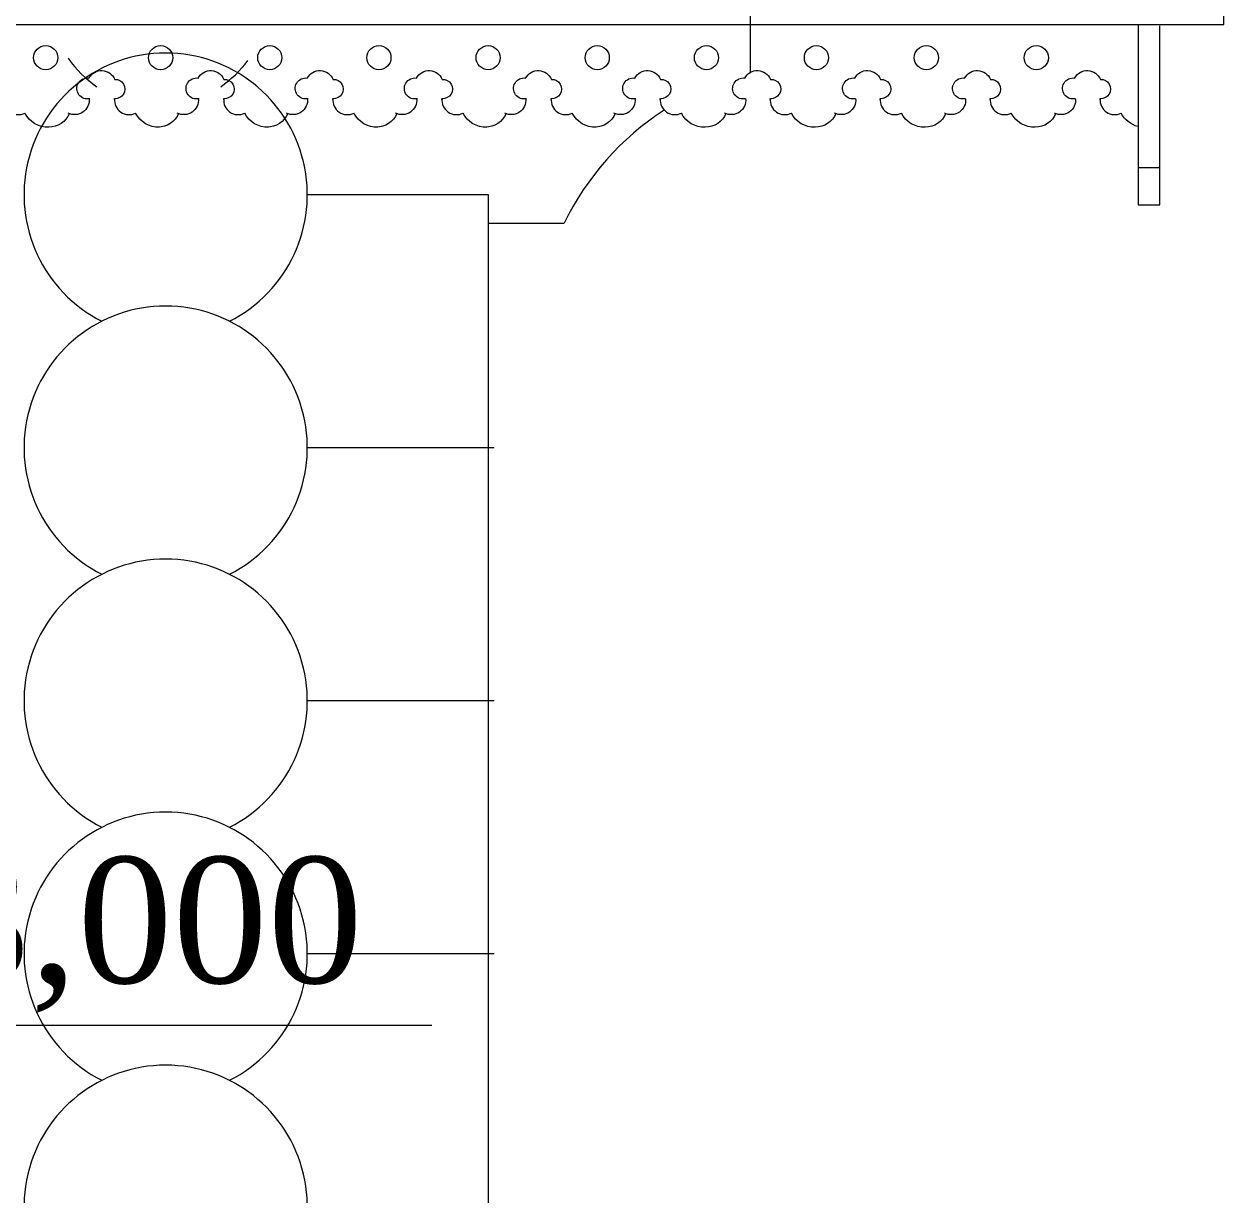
# Model space of a CAD drawing. Header units: millimetres. Extents: x 2399 to 111977, y 1313 to 59551.
# Drawn here: x 79528 to 81435, y 34806 to 36665 of the extents above; entities that cross this region are included whole.
import ezdxf

# ---------------------------------------------------------------- set-up
doc = ezdxf.new("R2010")
doc.units = ezdxf.units.MM
doc.layers.add('dim Level', color=7, linetype='Continuous', lineweight=13)
doc.layers.add('main line', color=7, linetype='Continuous', lineweight=13)
doc.styles.add('СГЕНЕРИР_СТИЛЬ_1', font='georgia.ttf')

msp = doc.modelspace()

# ---------------------------------------------------------------- linework, layer by layer
at = {"layer": 'dim Level', "color": 7, "linetype": 'Continuous', "lineweight": 13}
msp.add_line((79116.3419, 35075.3127), (80176.344, 35075.3127), dxfattribs=at)
at = {"layer": 'main line', "color": 7, "linetype": 'Continuous', "lineweight": 13}
for p, q in [((81434.5347, 36664.5994), (81434.5347, 41250.1817)), ((80682.4765, 36588.8501), (80682.4765, 36777.8051)), ((76886.5017, 36664.5994), (81434.5347, 36664.5994)), ((81297.9532, 36664.5994), (81297.9532, 36378.0531)), ((81332.3426, 36378.0531), (81332.3426, 36662.324)), ((81332.3426, 36436.8815), (81297.9532, 36436.8815)), ((80266.0814, 36394.3194), (79978.285, 36394.3194)), ((80266.0814, 31168.6501), (80266.0814, 36394.3194)), ((81297.9532, 36378.0531), (81332.3426, 36378.0531)), ((80266.0814, 36349.2713), (80386.3291, 36349.2713)), ((80275.2929, 35992.4638), (79978.285, 35992.4638)), ((80275.2929, 35590.6083), (79978.285, 35590.6083)), ((80275.2929, 35188.7527), (79978.285, 35188.7527))]:
    msp.add_line(p, q, dxfattribs=at)
at = {"layer": 'main line', "color": 7, "linetype": 'Continuous', "lineweight": 13, "flags": 128}
for points in [[(79457.0278, 36546.8852, -1.219803903), (79455.5974, 36579.5671, -0.63216014), (79496.5614, 36577.5689, -1.067465283), (79496.3266, 36546.8852, 0.60309642), (79529.7184, 36524.119)], [(79457.0278, 36546.8852, -1.219803903), (79455.5974, 36579.5671, -0.63216014), (79496.5614, 36577.5689, -1.067465283), (79496.3266, 36546.8852, 0.60309642), (79529.7184, 36524.119)], [(79457.0278, 36546.8852, -1.219803903), (79455.5974, 36579.5671, -0.63216014), (79496.5614, 36577.5689, -1.067465283), (79496.3266, 36546.8852, 0.60309642), (79529.7184, 36524.119)], [(79457.0278, 36546.8852, -1.219803903), (79455.5974, 36579.5671, -0.63216014), (79496.5614, 36577.5689, -1.067465283), (79496.3266, 36546.8852, 0.60309642), (79529.7184, 36524.119)], [(79457.0278, 36546.8852, -1.219803903), (79455.5974, 36579.5671, -0.63216014), (79496.5614, 36577.5689, -1.067465283), (79496.3266, 36546.8852, 0.60309642), (79529.7184, 36524.119)], [(79457.0278, 36546.8852, -1.219803903), (79455.5974, 36579.5671, -0.63216014), (79496.5614, 36577.5689, -1.067465283), (79496.3266, 36546.8852, 0.60309642), (79529.7184, 36524.119)], [(79632.8945, 36546.8852, -1.219803903), (79631.4641, 36579.5671, -0.63216014), (79672.4281, 36577.5689, -1.067465283), (79672.1933, 36546.8852, 0.60309642), (79705.5851, 36524.119)], [(79632.8945, 36546.8852, -1.219803903), (79631.4641, 36579.5671, -0.63216014), (79672.4281, 36577.5689, -1.067465283), (79672.1933, 36546.8852, 0.60309642), (79705.5851, 36524.119)], [(79632.8945, 36546.8852, -1.219803903), (79631.4641, 36579.5671, -0.63216014), (79672.4281, 36577.5689, -1.067465283), (79672.1933, 36546.8852, 0.60309642), (79705.5851, 36524.119)], [(79632.8945, 36546.8852, -1.219803903), (79631.4641, 36579.5671, -0.63216014), (79672.4281, 36577.5689, -1.067465283), (79672.1933, 36546.8852, 0.60309642), (79705.5851, 36524.119)], [(79632.8945, 36546.8852, -1.219803903), (79631.4641, 36579.5671, -0.63216014), (79672.4281, 36577.5689, -1.067465283), (79672.1933, 36546.8852, 0.60309642), (79705.5851, 36524.119)], [(79632.8945, 36546.8852, -1.219803903), (79631.4641, 36579.5671, -0.63216014), (79672.4281, 36577.5689, -1.067465283), (79672.1933, 36546.8852, 0.60309642), (79705.5851, 36524.119)], [(79806.3065, 36546.8852, -1.219803903), (79804.876, 36579.5671, -0.63216014), (79845.8401, 36577.5689, -1.067465283), (79845.6053, 36546.8852, 0.60309642), (79878.9971, 36524.119)], [(79806.3065, 36546.8852, -1.219803903), (79804.876, 36579.5671, -0.63216014), (79845.8401, 36577.5689, -1.067465283), (79845.6053, 36546.8852, 0.60309642), (79878.9971, 36524.119)], [(79806.3065, 36546.8852, -1.219803903), (79804.876, 36579.5671, -0.63216014), (79845.8401, 36577.5689, -1.067465283), (79845.6053, 36546.8852, 0.60309642), (79878.9971, 36524.119)], [(79806.3065, 36546.8852, -1.219803903), (79804.876, 36579.5671, -0.63216014), (79845.8401, 36577.5689, -1.067465283), (79845.6053, 36546.8852, 0.60309642), (79878.9971, 36524.119)], [(79806.3065, 36546.8852, -1.219803903), (79804.876, 36579.5671, -0.63216014), (79845.8401, 36577.5689, -1.067465283), (79845.6053, 36546.8852, 0.60309642), (79878.9971, 36524.119)], [(79806.3065, 36546.8852, -1.219803903), (79804.876, 36579.5671, -0.63216014), (79845.8401, 36577.5689, -1.067465283), (79845.6053, 36546.8852, 0.60309642), (79878.9971, 36524.119)], [(79979.7185, 36546.8852, -1.219803903), (79978.288, 36579.5671, -0.63216014), (80019.252, 36577.5689, -1.067465283), (80019.0173, 36546.8852, 0.60309642), (80052.409, 36524.119)], [(79979.7185, 36546.8852, -1.219803903), (79978.288, 36579.5671, -0.63216014), (80019.252, 36577.5689, -1.067465283), (80019.0173, 36546.8852, 0.60309642), (80052.409, 36524.119)], [(79979.7185, 36546.8852, -1.219803903), (79978.288, 36579.5671, -0.63216014), (80019.252, 36577.5689, -1.067465283), (80019.0173, 36546.8852, 0.60309642), (80052.409, 36524.119)], [(79979.7185, 36546.8852, -1.219803903), (79978.288, 36579.5671, -0.63216014), (80019.252, 36577.5689, -1.067465283), (80019.0173, 36546.8852, 0.60309642), (80052.409, 36524.119)], [(79979.7185, 36546.8852, -1.219803903), (79978.288, 36579.5671, -0.63216014), (80019.252, 36577.5689, -1.067465283), (80019.0173, 36546.8852, 0.60309642), (80052.409, 36524.119)], [(79979.7185, 36546.8852, -1.219803903), (79978.288, 36579.5671, -0.63216014), (80019.252, 36577.5689, -1.067465283), (80019.0173, 36546.8852, 0.60309642), (80052.409, 36524.119)], [(80153.1304, 36546.8852, -1.219803903), (80151.7, 36579.5671, -0.63216014), (80192.664, 36577.5689, -1.067465283), (80192.4292, 36546.8852, 0.60309642), (80225.821, 36524.119)], [(80153.1304, 36546.8852, -1.219803903), (80151.7, 36579.5671, -0.63216014), (80192.664, 36577.5689, -1.067465283), (80192.4292, 36546.8852, 0.60309642), (80225.821, 36524.119)], [(80153.1304, 36546.8852, -1.219803903), (80151.7, 36579.5671, -0.63216014), (80192.664, 36577.5689, -1.067465283), (80192.4292, 36546.8852, 0.60309642), (80225.821, 36524.119)], [(80153.1304, 36546.8852, -1.219803903), (80151.7, 36579.5671, -0.63216014), (80192.664, 36577.5689, -1.067465283), (80192.4292, 36546.8852, 0.60309642), (80225.821, 36524.119)], [(80153.1304, 36546.8852, -1.219803903), (80151.7, 36579.5671, -0.63216014), (80192.664, 36577.5689, -1.067465283), (80192.4292, 36546.8852, 0.60309642), (80225.821, 36524.119)], [(80153.1304, 36546.8852, -1.219803903), (80151.7, 36579.5671, -0.63216014), (80192.664, 36577.5689, -1.067465283), (80192.4292, 36546.8852, 0.60309642), (80225.821, 36524.119)], [(80326.5424, 36546.8852, -1.219803903), (80325.1119, 36579.5671, -0.63216014), (80366.076, 36577.5689, -1.067465283), (80365.8412, 36546.8852, 0.60309642), (80399.233, 36524.119)], [(80326.5424, 36546.8852, -1.219803903), (80325.1119, 36579.5671, -0.63216014), (80366.076, 36577.5689, -1.067465283), (80365.8412, 36546.8852, 0.60309642), (80399.233, 36524.119)], [(80326.5424, 36546.8852, -1.219803903), (80325.1119, 36579.5671, -0.63216014), (80366.076, 36577.5689, -1.067465283), (80365.8412, 36546.8852, 0.60309642), (80399.233, 36524.119)], [(80326.5424, 36546.8852, -1.219803903), (80325.1119, 36579.5671, -0.63216014), (80366.076, 36577.5689, -1.067465283), (80365.8412, 36546.8852, 0.60309642), (80399.233, 36524.119)], [(80326.5424, 36546.8852, -1.219803903), (80325.1119, 36579.5671, -0.63216014), (80366.076, 36577.5689, -1.067465283), (80365.8412, 36546.8852, 0.60309642), (80399.233, 36524.119)], [(80326.5424, 36546.8852, -1.219803903), (80325.1119, 36579.5671, -0.63216014), (80366.076, 36577.5689, -1.067465283), (80365.8412, 36546.8852, 0.60309642), (80399.233, 36524.119)], [(80499.9544, 36546.8852, -1.219803903), (80498.5239, 36579.5671, -0.63216014), (80539.4879, 36577.5689, -1.067465283), (80539.2532, 36546.8852, 0.60309642), (80572.6449, 36524.119)], [(80499.9544, 36546.8852, -1.219803903), (80498.5239, 36579.5671, -0.63216014), (80539.4879, 36577.5689, -1.067465283), (80539.2532, 36546.8852, 0.60309642), (80572.6449, 36524.119)], [(80499.9544, 36546.8852, -1.219803903), (80498.5239, 36579.5671, -0.63216014), (80539.4879, 36577.5689, -1.067465283), (80539.2532, 36546.8852, 0.60309642), (80572.6449, 36524.119)], [(80499.9544, 36546.8852, -1.219803903), (80498.5239, 36579.5671, -0.63216014), (80539.4879, 36577.5689, -1.067465283), (80539.2532, 36546.8852, 0.60309642), (80572.6449, 36524.119)], [(80499.9544, 36546.8852, -1.219803903), (80498.5239, 36579.5671, -0.63216014), (80539.4879, 36577.5689, -1.067465283), (80539.2532, 36546.8852, 0.60309642), (80572.6449, 36524.119)], [(80499.9544, 36546.8852, -1.219803903), (80498.5239, 36579.5671, -0.63216014), (80539.4879, 36577.5689, -1.067465283), (80539.2532, 36546.8852, 0.60309642), (80572.6449, 36524.119)], [(80674.6233, 36546.8852, -1.219803903), (80673.1929, 36579.5671, -0.63216014), (80714.1569, 36577.5689, -1.067465283), (80713.9222, 36546.8852, 0.60309642), (80747.3139, 36524.119)], [(80674.6233, 36546.8852, -1.219803903), (80673.1929, 36579.5671, -0.63216014), (80714.1569, 36577.5689, -1.067465283), (80713.9222, 36546.8852, 0.60309642), (80747.3139, 36524.119)], [(80674.6233, 36546.8852, -1.219803903), (80673.1929, 36579.5671, -0.63216014), (80714.1569, 36577.5689, -1.067465283), (80713.9222, 36546.8852, 0.60309642), (80747.3139, 36524.119)], [(80674.6233, 36546.8852, -1.219803903), (80673.1929, 36579.5671, -0.63216014), (80714.1569, 36577.5689, -1.067465283), (80713.9222, 36546.8852, 0.60309642), (80747.3139, 36524.119)], [(80674.6233, 36546.8852, -1.219803903), (80673.1929, 36579.5671, -0.63216014), (80714.1569, 36577.5689, -1.067465283), (80713.9222, 36546.8852, 0.60309642), (80747.3139, 36524.119)], [(80674.6233, 36546.8852, -1.219803903), (80673.1929, 36579.5671, -0.63216014), (80714.1569, 36577.5689, -1.067465283), (80713.9222, 36546.8852, 0.60309642), (80747.3139, 36524.119)], [(80849.2923, 36546.8852, -1.219803903), (80847.8619, 36579.5671, -0.63216014), (80888.8259, 36577.5689, -1.067465283), (80888.5911, 36546.8852, 0.60309642), (80921.9829, 36524.119)], [(80849.2923, 36546.8852, -1.219803903), (80847.8619, 36579.5671, -0.63216014), (80888.8259, 36577.5689, -1.067465283), (80888.5911, 36546.8852, 0.60309642), (80921.9829, 36524.119)], [(80849.2923, 36546.8852, -1.219803903), (80847.8619, 36579.5671, -0.63216014), (80888.8259, 36577.5689, -1.067465283), (80888.5911, 36546.8852, 0.60309642), (80921.9829, 36524.119)], [(80849.2923, 36546.8852, -1.219803903), (80847.8619, 36579.5671, -0.63216014), (80888.8259, 36577.5689, -1.067465283), (80888.5911, 36546.8852, 0.60309642), (80921.9829, 36524.119)], [(80849.2923, 36546.8852, -1.219803903), (80847.8619, 36579.5671, -0.63216014), (80888.8259, 36577.5689, -1.067465283), (80888.5911, 36546.8852, 0.60309642), (80921.9829, 36524.119)], [(80849.2923, 36546.8852, -1.219803903), (80847.8619, 36579.5671, -0.63216014), (80888.8259, 36577.5689, -1.067465283), (80888.5911, 36546.8852, 0.60309642), (80921.9829, 36524.119)], [(81023.9613, 36546.8852, -1.219803903), (81022.5309, 36579.5671, -0.63216014), (81063.4949, 36577.5689, -1.067465283), (81063.2601, 36546.8852, 0.60309642), (81096.6519, 36524.119)], [(81023.9613, 36546.8852, -1.219803903), (81022.5309, 36579.5671, -0.63216014), (81063.4949, 36577.5689, -1.067465283), (81063.2601, 36546.8852, 0.60309642), (81096.6519, 36524.119)], [(81023.9613, 36546.8852, -1.219803903), (81022.5309, 36579.5671, -0.63216014), (81063.4949, 36577.5689, -1.067465283), (81063.2601, 36546.8852, 0.60309642), (81096.6519, 36524.119)], [(81023.9613, 36546.8852, -1.219803903), (81022.5309, 36579.5671, -0.63216014), (81063.4949, 36577.5689, -1.067465283), (81063.2601, 36546.8852, 0.60309642), (81096.6519, 36524.119)], [(81023.9613, 36546.8852, -1.219803903), (81022.5309, 36579.5671, -0.63216014), (81063.4949, 36577.5689, -1.067465283), (81063.2601, 36546.8852, 0.60309642), (81096.6519, 36524.119)], [(81023.9613, 36546.8852, -1.219803903), (81022.5309, 36579.5671, -0.63216014), (81063.4949, 36577.5689, -1.067465283), (81063.2601, 36546.8852, 0.60309642), (81096.6519, 36524.119)], [(81198.6303, 36546.8852, -1.219803903), (81197.1999, 36579.5671, -0.63216014), (81238.1639, 36577.5689, -1.067465283), (81237.9291, 36546.8852, 0.60309642), (81271.3209, 36524.119)], [(81198.6303, 36546.8852, -1.219803903), (81197.1999, 36579.5671, -0.63216014), (81238.1639, 36577.5689, -1.067465283), (81237.9291, 36546.8852, 0.60309642), (81271.3209, 36524.119)], [(81198.6303, 36546.8852, -1.219803903), (81197.1999, 36579.5671, -0.63216014), (81238.1639, 36577.5689, -1.067465283), (81237.9291, 36546.8852, 0.60309642), (81271.3209, 36524.119)], [(81198.6303, 36546.8852, -1.219803903), (81197.1999, 36579.5671, -0.63216014), (81238.1639, 36577.5689, -1.067465283), (81237.9291, 36546.8852, 0.60309642), (81271.3209, 36524.119)], [(81198.6303, 36546.8852, -1.219803903), (81197.1999, 36579.5671, -0.63216014), (81238.1639, 36577.5689, -1.067465283), (81237.9291, 36546.8852, 0.60309642), (81271.3209, 36524.119)], [(81198.6303, 36546.8852, -1.219803903), (81197.1999, 36579.5671, -0.63216014), (81238.1639, 36577.5689, -1.067465283), (81237.9291, 36546.8852, 0.60309642), (81271.3209, 36524.119)], [(79631.6968, 36546.8852, -0.60309642), (79598.305, 36524.119)], [(79631.6968, 36546.8852, -0.60309642), (79598.305, 36524.119)], [(79631.6968, 36546.8852, -0.60309642), (79598.305, 36524.119)], [(79631.6968, 36546.8852, -0.60309642), (79598.305, 36524.119)], [(79631.6968, 36546.8852, -0.60309642), (79598.305, 36524.119)], [(79631.6968, 36546.8852, -0.60309642), (79598.305, 36524.119)], [(79670.9956, 36546.8852, 0.017938026), (79672.167, 36546.6414)], [(79670.9956, 36546.8852, 0.017938026), (79672.167, 36546.6414)], [(79670.9956, 36546.8852, 0.017938026), (79672.167, 36546.6414)], [(79670.9956, 36546.8852, 0.017938026), (79672.167, 36546.6414)], [(79670.9956, 36546.8852, 0.017938026), (79672.167, 36546.6414)], [(79670.9956, 36546.8852, 0.017938026), (79672.167, 36546.6414)], [(79805.1088, 36546.8852, -0.60309642), (79771.717, 36524.119)], [(79805.1088, 36546.8852, -0.60309642), (79771.717, 36524.119)], [(79805.1088, 36546.8852, -0.60309642), (79771.717, 36524.119)], [(79805.1088, 36546.8852, -0.60309642), (79771.717, 36524.119)], [(79805.1088, 36546.8852, -0.60309642), (79771.717, 36524.119)], [(79805.1088, 36546.8852, -0.60309642), (79771.717, 36524.119)], [(79844.4076, 36546.8852, 0.017938026), (79845.579, 36546.6414)], [(79844.4076, 36546.8852, 0.017938026), (79845.579, 36546.6414)], [(79844.4076, 36546.8852, 0.017938026), (79845.579, 36546.6414)], [(79844.4076, 36546.8852, 0.017938026), (79845.579, 36546.6414)], [(79844.4076, 36546.8852, 0.017938026), (79845.579, 36546.6414)], [(79844.4076, 36546.8852, 0.017938026), (79845.579, 36546.6414)], [(79978.5207, 36546.8852, -0.60309642), (79945.129, 36524.119)], [(79978.5207, 36546.8852, -0.60309642), (79945.129, 36524.119)], [(79978.5207, 36546.8852, -0.60309642), (79945.129, 36524.119)], [(79978.5207, 36546.8852, -0.60309642), (79945.129, 36524.119)], [(79978.5207, 36546.8852, -0.60309642), (79945.129, 36524.119)], [(79978.5207, 36546.8852, -0.60309642), (79945.129, 36524.119)], [(80017.8196, 36546.8852, 0.017938026), (80018.9909, 36546.6414)], [(80017.8196, 36546.8852, 0.017938026), (80018.9909, 36546.6414)], [(80017.8196, 36546.8852, 0.017938026), (80018.9909, 36546.6414)], [(80017.8196, 36546.8852, 0.017938026), (80018.9909, 36546.6414)], [(80017.8196, 36546.8852, 0.017938026), (80018.9909, 36546.6414)], [(80017.8196, 36546.8852, 0.017938026), (80018.9909, 36546.6414)], [(80151.9327, 36546.8852, -0.60309642), (80118.5409, 36524.119)], [(80151.9327, 36546.8852, -0.60309642), (80118.5409, 36524.119)], [(80151.9327, 36546.8852, -0.60309642), (80118.5409, 36524.119)], [(80151.9327, 36546.8852, -0.60309642), (80118.5409, 36524.119)], [(80151.9327, 36546.8852, -0.60309642), (80118.5409, 36524.119)], [(80151.9327, 36546.8852, -0.60309642), (80118.5409, 36524.119)], [(80191.2315, 36546.8852, 0.017938026), (80192.4029, 36546.6414)], [(80191.2315, 36546.8852, 0.017938026), (80192.4029, 36546.6414)], [(80191.2315, 36546.8852, 0.017938026), (80192.4029, 36546.6414)], [(80191.2315, 36546.8852, 0.017938026), (80192.4029, 36546.6414)], [(80191.2315, 36546.8852, 0.017938026), (80192.4029, 36546.6414)], [(80191.2315, 36546.8852, 0.017938026), (80192.4029, 36546.6414)], [(80325.3447, 36546.8852, -0.60309642), (80291.9529, 36524.119)], [(80325.3447, 36546.8852, -0.60309642), (80291.9529, 36524.119)], [(80325.3447, 36546.8852, -0.60309642), (80291.9529, 36524.119)], [(80325.3447, 36546.8852, -0.60309642), (80291.9529, 36524.119)], [(80325.3447, 36546.8852, -0.60309642), (80291.9529, 36524.119)], [(80325.3447, 36546.8852, -0.60309642), (80291.9529, 36524.119)], [(80364.6435, 36546.8852, 0.017938026), (80365.8149, 36546.6414)], [(80364.6435, 36546.8852, 0.017938026), (80365.8149, 36546.6414)], [(80364.6435, 36546.8852, 0.017938026), (80365.8149, 36546.6414)], [(80364.6435, 36546.8852, 0.017938026), (80365.8149, 36546.6414)], [(80364.6435, 36546.8852, 0.017938026), (80365.8149, 36546.6414)], [(80364.6435, 36546.8852, 0.017938026), (80365.8149, 36546.6414)], [(80498.7566, 36546.8852, -0.60309642), (80465.3649, 36524.119)], [(80498.7566, 36546.8852, -0.60309642), (80465.3649, 36524.119)], [(80498.7566, 36546.8852, -0.60309642), (80465.3649, 36524.119)], [(80498.7566, 36546.8852, -0.60309642), (80465.3649, 36524.119)], [(80498.7566, 36546.8852, -0.60309642), (80465.3649, 36524.119)], [(80498.7566, 36546.8852, -0.60309642), (80465.3649, 36524.119)], [(80538.0555, 36546.8852, 0.017938026), (80539.2268, 36546.6414)], [(80538.0555, 36546.8852, 0.017938026), (80539.2268, 36546.6414)], [(80538.0555, 36546.8852, 0.017938026), (80539.2268, 36546.6414)], [(80538.0555, 36546.8852, 0.017938026), (80539.2268, 36546.6414)], [(80538.0555, 36546.8852, 0.017938026), (80539.2268, 36546.6414)], [(80538.0555, 36546.8852, 0.017938026), (80539.2268, 36546.6414)], [(80674.6233, 36546.8852, -0.60309642), (80641.2316, 36524.119)], [(80674.6233, 36546.8852, -0.60309642), (80641.2316, 36524.119)], [(80674.6233, 36546.8852, -0.60309642), (80641.2316, 36524.119)], [(80674.6233, 36546.8852, -0.60309642), (80641.2316, 36524.119)], [(80674.6233, 36546.8852, -0.60309642), (80641.2316, 36524.119)], [(80674.6233, 36546.8852, -0.60309642), (80641.2316, 36524.119)], [(80712.7244, 36546.8852, 0.017938026), (80713.8958, 36546.6414)], [(80712.7244, 36546.8852, 0.017938026), (80713.8958, 36546.6414)], [(80712.7244, 36546.8852, 0.017938026), (80713.8958, 36546.6414)], [(80712.7244, 36546.8852, 0.017938026), (80713.8958, 36546.6414)], [(80712.7244, 36546.8852, 0.017938026), (80713.8958, 36546.6414)], [(80712.7244, 36546.8852, 0.017938026), (80713.8958, 36546.6414)], [(80849.2923, 36546.8852, -0.60309642), (80815.9006, 36524.119)], [(80849.2923, 36546.8852, -0.60309642), (80815.9006, 36524.119)], [(80849.2923, 36546.8852, -0.60309642), (80815.9006, 36524.119)], [(80849.2923, 36546.8852, -0.60309642), (80815.9006, 36524.119)], [(80849.2923, 36546.8852, -0.60309642), (80815.9006, 36524.119)], [(80849.2923, 36546.8852, -0.60309642), (80815.9006, 36524.119)], [(80887.3934, 36546.8852, 0.017938026), (80888.5648, 36546.6414)], [(80887.3934, 36546.8852, 0.017938026), (80888.5648, 36546.6414)], [(80887.3934, 36546.8852, 0.017938026), (80888.5648, 36546.6414)], [(80887.3934, 36546.8852, 0.017938026), (80888.5648, 36546.6414)], [(80887.3934, 36546.8852, 0.017938026), (80888.5648, 36546.6414)], [(80887.3934, 36546.8852, 0.017938026), (80888.5648, 36546.6414)], [(81023.9613, 36546.8852, -0.60309642), (80990.5695, 36524.119)], [(81023.9613, 36546.8852, -0.60309642), (80990.5695, 36524.119)], [(81023.9613, 36546.8852, -0.60309642), (80990.5695, 36524.119)], [(81023.9613, 36546.8852, -0.60309642), (80990.5695, 36524.119)], [(81023.9613, 36546.8852, -0.60309642), (80990.5695, 36524.119)], [(81023.9613, 36546.8852, -0.60309642), (80990.5695, 36524.119)], [(81062.0624, 36546.8852, 0.017938026), (81063.2338, 36546.6414)], [(81062.0624, 36546.8852, 0.017938026), (81063.2338, 36546.6414)], [(81062.0624, 36546.8852, 0.017938026), (81063.2338, 36546.6414)], [(81062.0624, 36546.8852, 0.017938026), (81063.2338, 36546.6414)], [(81062.0624, 36546.8852, 0.017938026), (81063.2338, 36546.6414)], [(81062.0624, 36546.8852, 0.017938026), (81063.2338, 36546.6414)], [(81198.6303, 36546.8852, -0.60309642), (81165.2385, 36524.119)], [(81198.6303, 36546.8852, -0.60309642), (81165.2385, 36524.119)], [(81198.6303, 36546.8852, -0.60309642), (81165.2385, 36524.119)], [(81198.6303, 36546.8852, -0.60309642), (81165.2385, 36524.119)], [(81198.6303, 36546.8852, -0.60309642), (81165.2385, 36524.119)], [(81198.6303, 36546.8852, -0.60309642), (81165.2385, 36524.119)], [(81236.7314, 36546.8852, 0.017938026), (81237.9028, 36546.6414)], [(81236.7314, 36546.8852, 0.017938026), (81237.9028, 36546.6414)], [(81236.7314, 36546.8852, 0.017938026), (81237.9028, 36546.6414)], [(81236.7314, 36546.8852, 0.017938026), (81237.9028, 36546.6414)], [(81236.7314, 36546.8852, 0.017938026), (81237.9028, 36546.6414)], [(81236.7314, 36546.8852, 0.017938026), (81237.9028, 36546.6414)], [(79567.6461, 36501.7754, -0.304535594), (79529.7184, 36524.119)], [(79567.6461, 36501.7754, -0.304535594), (79529.7184, 36524.119)], [(79567.6461, 36501.7754, -0.304535594), (79529.7184, 36524.119)], [(79567.6461, 36501.7754, -0.304535594), (79529.7184, 36524.119)], [(79567.6461, 36501.7754, -0.304535594), (79529.7184, 36524.119)], [(79567.6461, 36501.7754, -0.304535594), (79529.7184, 36524.119)], [(79743.5128, 36501.7754, -0.304535594), (79705.5851, 36524.119)], [(79743.5128, 36501.7754, -0.304535594), (79705.5851, 36524.119)], [(79743.5128, 36501.7754, -0.304535594), (79705.5851, 36524.119)], [(79743.5128, 36501.7754, -0.304535594), (79705.5851, 36524.119)], [(79743.5128, 36501.7754, -0.304535594), (79705.5851, 36524.119)], [(79743.5128, 36501.7754, -0.304535594), (79705.5851, 36524.119)], [(79916.9248, 36501.7754, -0.304535594), (79878.9971, 36524.119)], [(79916.9248, 36501.7754, -0.304535594), (79878.9971, 36524.119)], [(79916.9248, 36501.7754, -0.304535594), (79878.9971, 36524.119)], [(79916.9248, 36501.7754, -0.304535594), (79878.9971, 36524.119)], [(79916.9248, 36501.7754, -0.304535594), (79878.9971, 36524.119)], [(79916.9248, 36501.7754, -0.304535594), (79878.9971, 36524.119)], [(80090.3367, 36501.7754, -0.304535594), (80052.409, 36524.119)], [(80090.3367, 36501.7754, -0.304535594), (80052.409, 36524.119)], [(80090.3367, 36501.7754, -0.304535594), (80052.409, 36524.119)], [(80090.3367, 36501.7754, -0.304535594), (80052.409, 36524.119)], [(80090.3367, 36501.7754, -0.304535594), (80052.409, 36524.119)], [(80090.3367, 36501.7754, -0.304535594), (80052.409, 36524.119)], [(80263.7487, 36501.7754, -0.304535594), (80225.821, 36524.119)], [(80263.7487, 36501.7754, -0.304535594), (80225.821, 36524.119)], [(80263.7487, 36501.7754, -0.304535594), (80225.821, 36524.119)], [(80263.7487, 36501.7754, -0.304535594), (80225.821, 36524.119)], [(80263.7487, 36501.7754, -0.304535594), (80225.821, 36524.119)], [(80263.7487, 36501.7754, -0.304535594), (80225.821, 36524.119)], [(80437.1607, 36501.7754, -0.304535594), (80399.233, 36524.119)], [(80437.1607, 36501.7754, -0.304535594), (80399.233, 36524.119)], [(80437.1607, 36501.7754, -0.304535594), (80399.233, 36524.119)], [(80437.1607, 36501.7754, -0.304535594), (80399.233, 36524.119)], [(80437.1607, 36501.7754, -0.304535594), (80399.233, 36524.119)], [(80437.1607, 36501.7754, -0.304535594), (80399.233, 36524.119)], [(80610.5726, 36501.7754, -0.304535594), (80572.6449, 36524.119)], [(80610.5726, 36501.7754, -0.304535594), (80572.6449, 36524.119)], [(80610.5726, 36501.7754, -0.304535594), (80572.6449, 36524.119)], [(80610.5726, 36501.7754, -0.304535594), (80572.6449, 36524.119)], [(80610.5726, 36501.7754, -0.304535594), (80572.6449, 36524.119)], [(80610.5726, 36501.7754, -0.304535594), (80572.6449, 36524.119)], [(80785.2416, 36501.7754, -0.304535594), (80747.3139, 36524.119)], [(80785.2416, 36501.7754, -0.304535594), (80747.3139, 36524.119)], [(80785.2416, 36501.7754, -0.304535594), (80747.3139, 36524.119)], [(80785.2416, 36501.7754, -0.304535594), (80747.3139, 36524.119)], [(80785.2416, 36501.7754, -0.304535594), (80747.3139, 36524.119)], [(80785.2416, 36501.7754, -0.304535594), (80747.3139, 36524.119)], [(80959.9106, 36501.7754, -0.304535594), (80921.9829, 36524.119)], [(80959.9106, 36501.7754, -0.304535594), (80921.9829, 36524.119)], [(80959.9106, 36501.7754, -0.304535594), (80921.9829, 36524.119)], [(80959.9106, 36501.7754, -0.304535594), (80921.9829, 36524.119)], [(80959.9106, 36501.7754, -0.304535594), (80921.9829, 36524.119)], [(80959.9106, 36501.7754, -0.304535594), (80921.9829, 36524.119)], [(81134.5796, 36501.7754, -0.304535594), (81096.6519, 36524.119)], [(81134.5796, 36501.7754, -0.304535594), (81096.6519, 36524.119)], [(81134.5796, 36501.7754, -0.304535594), (81096.6519, 36524.119)], [(81134.5796, 36501.7754, -0.304535594), (81096.6519, 36524.119)], [(81134.5796, 36501.7754, -0.304535594), (81096.6519, 36524.119)], [(81134.5796, 36501.7754, -0.304535594), (81096.6519, 36524.119)], [(81297.9532, 36502.74, -0.227394681), (81271.3209, 36524.119)], [(81297.9532, 36502.74, -0.227394681), (81271.3209, 36524.119)], [(81297.9532, 36502.74, -0.227394681), (81271.3209, 36524.119)], [(81297.9532, 36502.74, -0.227394681), (81271.3209, 36524.119)], [(81297.9532, 36502.74, -0.227394681), (81271.3209, 36524.119)], [(81297.9532, 36502.74, -0.227394681), (81271.3209, 36524.119)], [(79600.4195, 36523.1341, -0.304535594), (79567.6461, 36501.7754)], [(79600.4195, 36523.1341, -0.304535594), (79567.6461, 36501.7754)], [(79600.4195, 36523.1341, -0.304535594), (79567.6461, 36501.7754)], [(79600.4195, 36523.1341, -0.304535594), (79567.6461, 36501.7754)], [(79600.4195, 36523.1341, -0.304535594), (79567.6461, 36501.7754)], [(79600.4195, 36523.1341, -0.304535594), (79567.6461, 36501.7754)], [(79773.8314, 36523.1341, -0.304535594), (79741.0581, 36501.7754)], [(79773.8314, 36523.1341, -0.304535594), (79741.0581, 36501.7754)], [(79773.8314, 36523.1341, -0.304535594), (79741.0581, 36501.7754)], [(79773.8314, 36523.1341, -0.304535594), (79741.0581, 36501.7754)], [(79773.8314, 36523.1341, -0.304535594), (79741.0581, 36501.7754)], [(79773.8314, 36523.1341, -0.304535594), (79741.0581, 36501.7754)], [(79947.2434, 36523.1341, -0.304535594), (79914.47, 36501.7754)], [(79947.2434, 36523.1341, -0.304535594), (79914.47, 36501.7754)], [(79947.2434, 36523.1341, -0.304535594), (79914.47, 36501.7754)], [(79947.2434, 36523.1341, -0.304535594), (79914.47, 36501.7754)], [(79947.2434, 36523.1341, -0.304535594), (79914.47, 36501.7754)], [(79947.2434, 36523.1341, -0.304535594), (79914.47, 36501.7754)], [(80120.6554, 36523.1341, -0.304535594), (80087.882, 36501.7754)], [(80120.6554, 36523.1341, -0.304535594), (80087.882, 36501.7754)], [(80120.6554, 36523.1341, -0.304535594), (80087.882, 36501.7754)], [(80120.6554, 36523.1341, -0.304535594), (80087.882, 36501.7754)], [(80120.6554, 36523.1341, -0.304535594), (80087.882, 36501.7754)], [(80120.6554, 36523.1341, -0.304535594), (80087.882, 36501.7754)], [(80294.0673, 36523.1341, -0.304535594), (80261.294, 36501.7754)], [(80294.0673, 36523.1341, -0.304535594), (80261.294, 36501.7754)], [(80294.0673, 36523.1341, -0.304535594), (80261.294, 36501.7754)], [(80294.0673, 36523.1341, -0.304535594), (80261.294, 36501.7754)], [(80294.0673, 36523.1341, -0.304535594), (80261.294, 36501.7754)], [(80294.0673, 36523.1341, -0.304535594), (80261.294, 36501.7754)], [(80467.4793, 36523.1341, -0.304535594), (80434.7059, 36501.7754)], [(80467.4793, 36523.1341, -0.304535594), (80434.7059, 36501.7754)], [(80467.4793, 36523.1341, -0.304535594), (80434.7059, 36501.7754)], [(80467.4793, 36523.1341, -0.304535594), (80434.7059, 36501.7754)], [(80467.4793, 36523.1341, -0.304535594), (80434.7059, 36501.7754)], [(80467.4793, 36523.1341, -0.304535594), (80434.7059, 36501.7754)], [(80643.346, 36523.1341, -0.304535594), (80610.5726, 36501.7754)], [(80643.346, 36523.1341, -0.304535594), (80610.5726, 36501.7754)], [(80643.346, 36523.1341, -0.304535594), (80610.5726, 36501.7754)], [(80643.346, 36523.1341, -0.304535594), (80610.5726, 36501.7754)], [(80643.346, 36523.1341, -0.304535594), (80610.5726, 36501.7754)], [(80643.346, 36523.1341, -0.304535594), (80610.5726, 36501.7754)], [(80818.015, 36523.1341, -0.304535594), (80785.2416, 36501.7754)], [(80818.015, 36523.1341, -0.304535594), (80785.2416, 36501.7754)], [(80818.015, 36523.1341, -0.304535594), (80785.2416, 36501.7754)], [(80818.015, 36523.1341, -0.304535594), (80785.2416, 36501.7754)], [(80818.015, 36523.1341, -0.304535594), (80785.2416, 36501.7754)], [(80818.015, 36523.1341, -0.304535594), (80785.2416, 36501.7754)], [(80992.684, 36523.1341, -0.304535594), (80959.9106, 36501.7754)], [(80992.684, 36523.1341, -0.304535594), (80959.9106, 36501.7754)], [(80992.684, 36523.1341, -0.304535594), (80959.9106, 36501.7754)], [(80992.684, 36523.1341, -0.304535594), (80959.9106, 36501.7754)], [(80992.684, 36523.1341, -0.304535594), (80959.9106, 36501.7754)], [(80992.684, 36523.1341, -0.304535594), (80959.9106, 36501.7754)], [(81167.3529, 36523.1341, -0.304535594), (81134.5796, 36501.7754)], [(81167.3529, 36523.1341, -0.304535594), (81134.5796, 36501.7754)], [(81167.3529, 36523.1341, -0.304535594), (81134.5796, 36501.7754)], [(81167.3529, 36523.1341, -0.304535594), (81134.5796, 36501.7754)], [(81167.3529, 36523.1341, -0.304535594), (81134.5796, 36501.7754)], [(81167.3529, 36523.1341, -0.304535594), (81134.5796, 36501.7754)]]:
    msp.add_lwpolyline(points, format="xyb", dxfattribs=at)
at = {"layer": 'main line', "color": 7, "linetype": 'Continuous', "lineweight": 13}
for centre in [(79562.7243, 36611.9979), (79562.7243, 36611.9979), (79562.7243, 36611.9979), (79562.7243, 36611.9979), (79562.7243, 36611.9979), (79562.7243, 36611.9979), (79745.3198, 36611.9979), (79745.3198, 36611.9979), (79745.3198, 36611.9979), (79745.3198, 36611.9979), (79745.3198, 36611.9979), (79745.3198, 36611.9979), (79918.7318, 36611.9979), (79918.7318, 36611.9979), (79918.7318, 36611.9979), (79918.7318, 36611.9979), (79918.7318, 36611.9979), (79918.7318, 36611.9979), (80092.1437, 36611.9979), (80092.1437, 36611.9979), (80092.1437, 36611.9979), (80092.1437, 36611.9979), (80092.1437, 36611.9979), (80092.1437, 36611.9979), (80265.5557, 36611.9979), (80265.5557, 36611.9979), (80265.5557, 36611.9979), (80265.5557, 36611.9979), (80265.5557, 36611.9979), (80265.5557, 36611.9979), (80438.9677, 36611.9979), (80438.9677, 36611.9979), (80438.9677, 36611.9979), (80438.9677, 36611.9979), (80438.9677, 36611.9979), (80438.9677, 36611.9979), (80612.3796, 36611.9979), (80612.3796, 36611.9979), (80612.3796, 36611.9979), (80612.3796, 36611.9979), (80612.3796, 36611.9979), (80612.3796, 36611.9979), (80787.0486, 36611.9979), (80787.0486, 36611.9979), (80787.0486, 36611.9979), (80787.0486, 36611.9979), (80787.0486, 36611.9979), (80787.0486, 36611.9979), (80961.7176, 36611.9979), (80961.7176, 36611.9979), (80961.7176, 36611.9979), (80961.7176, 36611.9979), (80961.7176, 36611.9979), (80961.7176, 36611.9979), (81136.3866, 36611.9979), (81136.3866, 36611.9979), (81136.3866, 36611.9979), (81136.3866, 36611.9979), (81136.3866, 36611.9979), (81136.3866, 36611.9979)]:
    msp.add_circle(centre, 19.1338, dxfattribs=at)
for centre, radius, start, end in [((79753.285, 36394.3194), 225, 296.7457516, 243.2542484), ((79742.4707, 36710.6783), 175, 214.7296025, 235.8039316), ((79742.4707, 36710.6783), 175, 304.1960684, 323.9562505), ((80792.127, 36150.4835), 451.8723, 123.1366858, 153.9011986), ((79753.285, 35992.4638), 225, 296.7457516, 243.2542484), ((79753.285, 35590.6083), 225, 296.7457516, 243.2542484), ((79753.285, 35188.7527), 225, 296.7457516, 243.2542484), ((79753.285, 34786.8972), 225, 296.7457516, 243.2542484)]:
    msp.add_arc(centre, radius, start, end, dxfattribs=at)

# ---------------------------------------------------------------- texts
at = {"layer": 'dim Level', "color": 7, "lineweight": 13, "insert": (79216.342, 35095.3127), "char_height": 200, "attachment_point": 7, "style": 'СГЕНЕРИР_СТИЛЬ_1'}
msp.add_mtext('\\A1;+3,000', dxfattribs=at)

doc.saveas('drawing.dxf')
